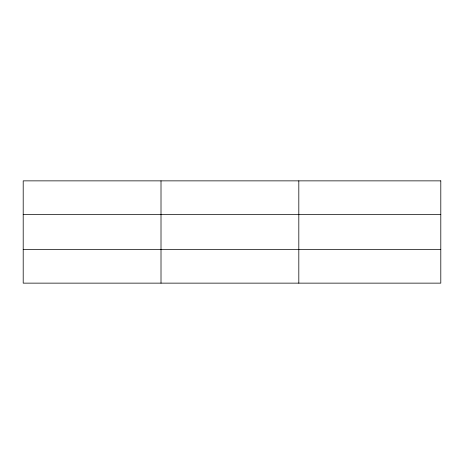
<?xml version="1.0" encoding="UTF-8"?>
<svg xmlns="http://www.w3.org/2000/svg" width="464" height="464" viewBox="0 0 464 464"><rect width="100%" height="100%" fill="white"/><g stroke="black" fill="none" stroke-linecap="round" stroke-linejoin="round"><path stroke-width="0.7" d="M161.008 180.861L161.008 283.139M298.816 180.861L298.816 283.139M23.2 214.612L440.8 214.612M23.2 249.388L440.8 249.388M440.8 180.861L440.8 283.139L23.2 283.139L23.2 180.861L440.8 180.861"/></g></svg>
